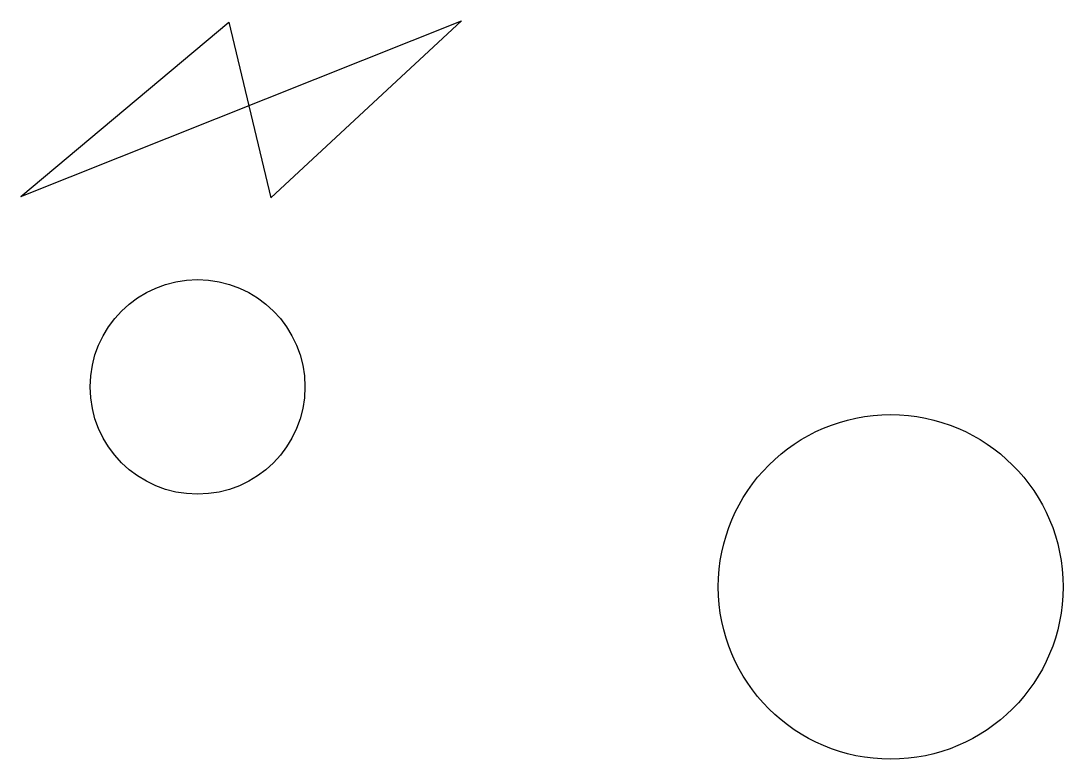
# Model space of a CAD drawing. Header units: millimetres. Extents: x 438 to 1898, y 373 to 1473.
# Drawn here: x 438 to 1048, y 373 to 806 of the extents above; entities outside this region: 2.
import ezdxf

# ---------------------------------------------------------------- set-up
doc = ezdxf.new("R2010")
doc.units = ezdxf.units.MM

msp = doc.modelspace()

# ---------------------------------------------------------------- linework, layer by layer
for p, q in [((1818.22, 1473.22), (1818.22, 1373.22)), ((1818.22, 1373.22), (1898.22, 1373.22)), ((437.73, 702.99), (695.61, 805.91)), ((584.12, 702.14), (695.61, 805.91)), ((437.73, 702.99), (559.44, 805.06)), ((559.44, 805.06), (584.12, 702.14))]:
    msp.add_line(p, q)
for centre, radius in [((541.16, 591.45), 62.86), ((946.88, 474.27), 100.93)]:
    msp.add_circle(centre, radius)

doc.saveas('drawing.dxf')
